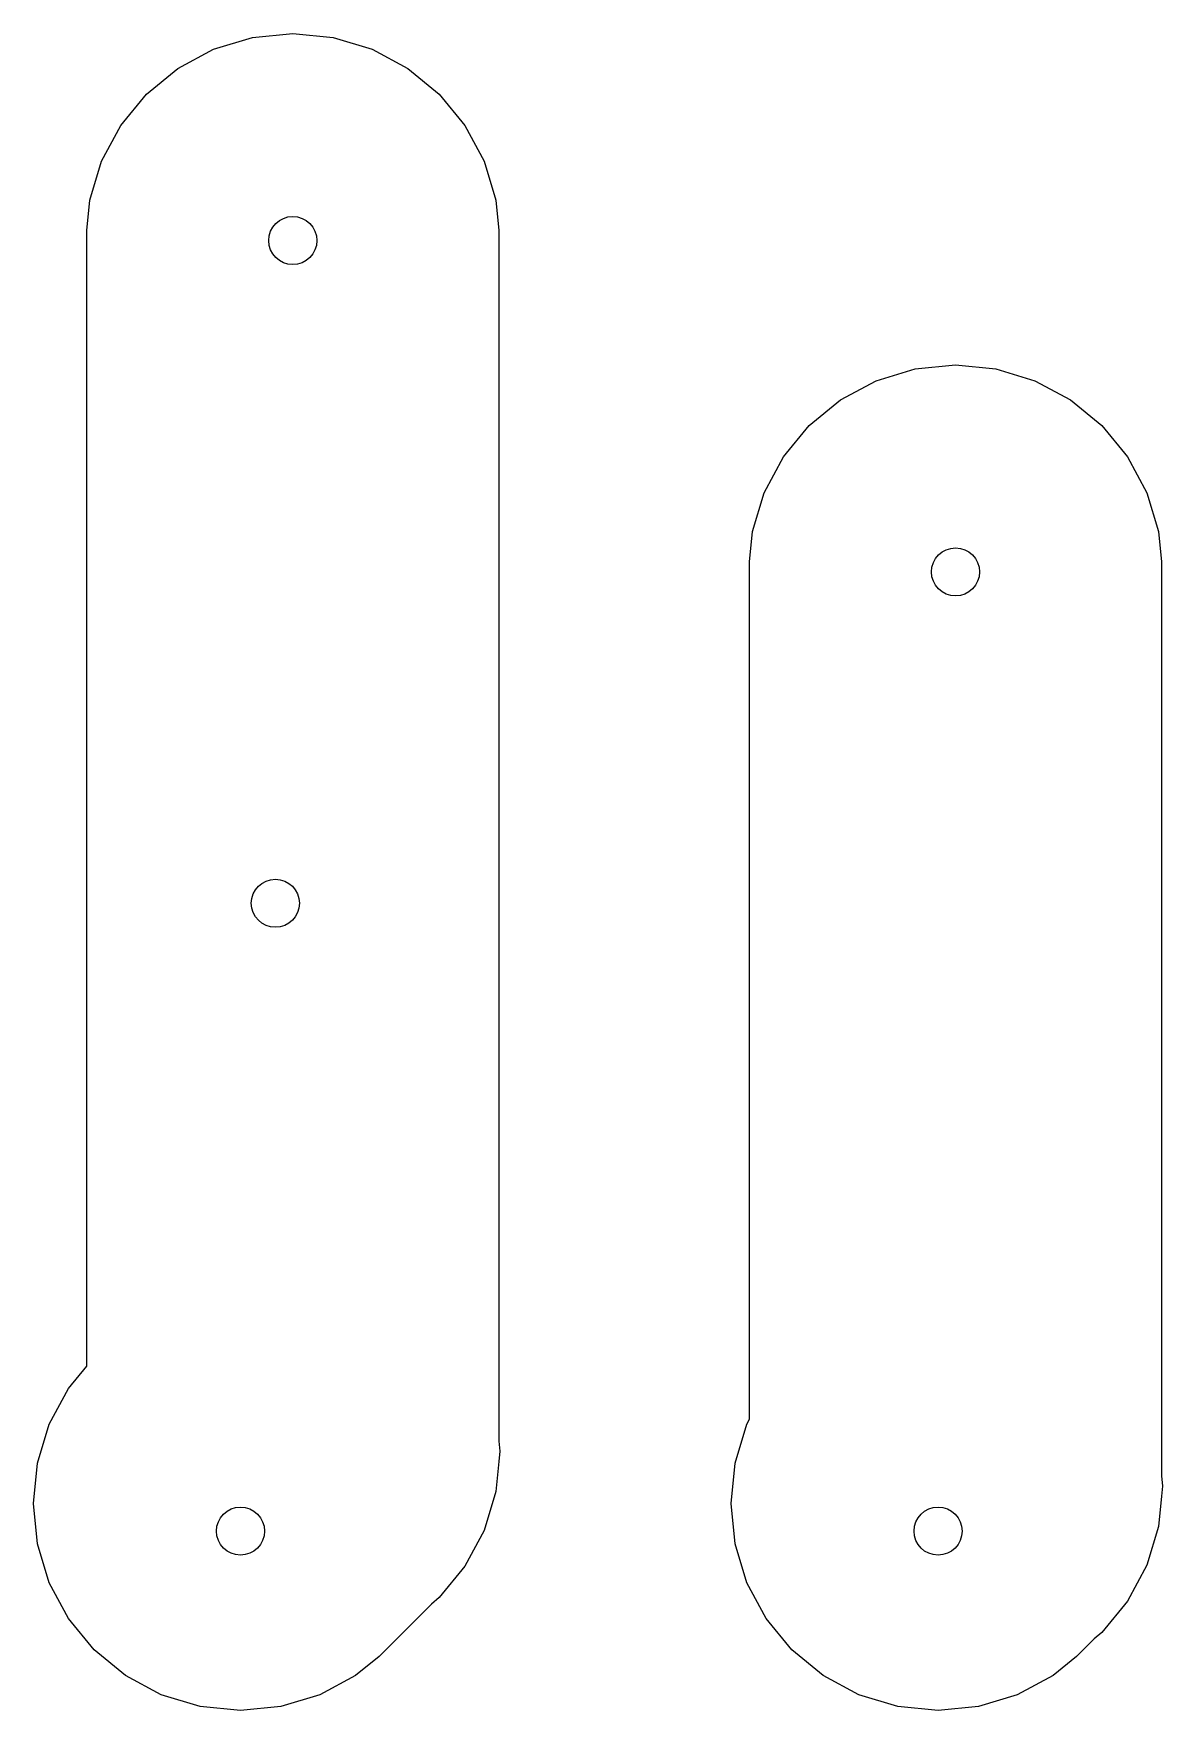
# Model space of a CAD drawing. Extents: x 138.4 to 146.7, y -106.5 to -94.3.
import ezdxf

# ---------------------------------------------------------------- set-up
doc = ezdxf.new("R2010")
doc.units = 0
doc.layers.add('BLACK', color=7, linetype='CONTINUOUS')

msp = doc.modelspace()

# ---------------------------------------------------------------- linework, layer by layer
at = {"layer": 'BLACK', "linetype": 'CONTINUOUS'}
for p, q in [((140.041, -94.2797), (140.335, -94.2507)), ((140.335, -94.2507), (140.629, -94.2797)), ((139.498, -94.5048), (139.758, -94.3655)), ((139.758, -94.3655), (140.041, -94.2797)), ((140.629, -94.2797), (140.912, -94.3655)), ((140.912, -94.3655), (141.172, -94.5048)), ((139.269, -94.6922), (139.498, -94.5048)), ((141.172, -94.5048), (141.401, -94.6922)), ((139.082, -94.9206), (139.269, -94.6922)), ((141.401, -94.6922), (141.588, -94.9206)), ((138.942, -95.1812), (139.082, -94.9206)), ((141.588, -94.9206), (141.728, -95.1812)), ((138.857, -95.4639), (138.942, -95.1812)), ((141.728, -95.1812), (141.813, -95.4639)), ((138.835, -95.6843), (138.857, -95.4639)), ((141.813, -95.4639), (141.835, -95.6843)), ((138.835, -103.954), (138.835, -95.6843)), ((141.835, -95.6843), (141.835, -104.5)), ((144.584, -96.7785), (144.867, -96.6927)), ((144.867, -96.6927), (145.161, -96.6637)), ((145.161, -96.6637), (145.455, -96.6927)), ((145.455, -96.6927), (145.738, -96.7785)), ((144.324, -96.9178), (144.584, -96.7785)), ((145.738, -96.7785), (145.998, -96.9178)), ((144.095, -97.1052), (144.324, -96.9178)), ((145.998, -96.9178), (146.227, -97.1052)), ((143.908, -97.3336), (144.095, -97.1052)), ((146.227, -97.1052), (146.414, -97.3336)), ((143.768, -97.5942), (143.908, -97.3336)), ((146.414, -97.3336), (146.554, -97.5942)), ((143.683, -97.8769), (143.768, -97.5942)), ((146.554, -97.5942), (146.639, -97.8769)), ((143.661, -98.0973), (143.683, -97.8769)), ((146.639, -97.8769), (146.661, -98.0973)), ((143.661, -104.342), (143.661, -98.0973)), ((146.661, -98.0973), (146.661, -104.754)), ((138.701, -104.118), (138.835, -103.954)), ((138.561, -104.378), (138.701, -104.118)), ((138.476, -104.661), (138.561, -104.378)), ((143.556, -104.661), (143.641, -104.378)), ((143.641, -104.378), (143.661, -104.342)), ((141.835, -104.5), (141.842, -104.574)), ((141.835, -104.648), (141.813, -104.868)), ((141.842, -104.574), (141.835, -104.648)), ((141.835, -104.648), (141.835, -104.648)), ((138.447, -104.955), (138.476, -104.661)), ((143.527, -104.955), (143.556, -104.661)), ((146.661, -104.754), (146.668, -104.828)), ((141.813, -104.868), (141.728, -105.151)), ((146.668, -104.828), (146.661, -104.902)), ((138.476, -105.249), (138.447, -104.955)), ((143.556, -105.249), (143.527, -104.955)), ((146.661, -104.902), (146.639, -105.122)), ((146.639, -105.122), (146.554, -105.405)), ((138.561, -105.532), (138.476, -105.249)), ((141.728, -105.151), (141.588, -105.411)), ((143.641, -105.532), (143.556, -105.249)), ((141.588, -105.411), (141.401, -105.64)), ((146.554, -105.405), (146.414, -105.665)), ((138.701, -105.792), (138.561, -105.532)), ((143.781, -105.792), (143.641, -105.532)), ((141.344, -105.687), (140.963, -106.068)), ((141.401, -105.64), (141.344, -105.687)), ((146.414, -105.665), (146.227, -105.894)), ((138.888, -106.021), (138.701, -105.792)), ((143.968, -106.021), (143.781, -105.792)), ((146.17, -105.941), (146.043, -106.068)), ((146.227, -105.894), (146.17, -105.941)), ((139.117, -106.208), (138.888, -106.021)), ((140.963, -106.068), (140.791, -106.208)), ((144.197, -106.208), (143.968, -106.021)), ((146.043, -106.068), (145.871, -106.208)), ((139.377, -106.348), (139.117, -106.208)), ((140.791, -106.208), (140.531, -106.348)), ((144.457, -106.348), (144.197, -106.208)), ((145.871, -106.208), (145.611, -106.348)), ((139.66, -106.433), (139.377, -106.348)), ((140.531, -106.348), (140.248, -106.433)), ((144.74, -106.433), (144.457, -106.348)), ((145.611, -106.348), (145.328, -106.433)), ((139.954, -106.462), (139.66, -106.433)), ((140.248, -106.433), (139.954, -106.462)), ((145.034, -106.462), (144.74, -106.433)), ((145.328, -106.433), (145.034, -106.462))]:
    msp.add_line(p, q, dxfattribs=at)
at = {"layer": 'BLACK'}
for centre in [(140.335, -95.758), (145.161, -98.171), (140.208, -100.584), (139.954, -105.156), (145.034, -105.156)]:
    msp.add_circle(centre, 0.175, dxfattribs=at)

doc.saveas('drawing.dxf')
